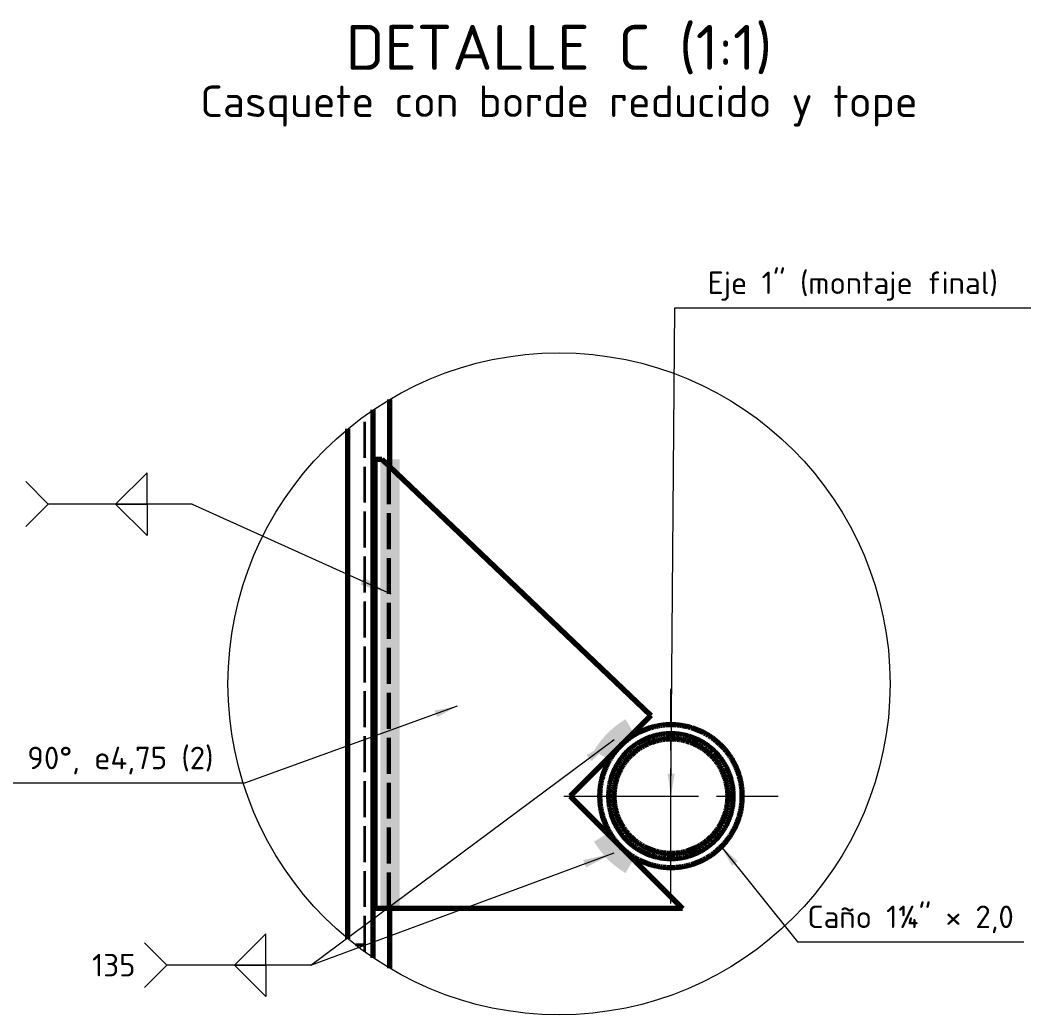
# Model space of a CAD drawing. Header units: millimetres. Extents: x 0 to 2382, y 0 to 420.
# Drawn here: x 869.9 to 982.3, y 90 to 200.7 of the extents above; entities that cross this region are included whole.
import ezdxf
from ezdxf.enums import TextEntityAlignment as Align

# ---------------------------------------------------------------- set-up
doc = ezdxf.new("R2010")
doc.units = ezdxf.units.MM
doc.linetypes.add('IRAM-E-TRAZOS', pattern=[5, 4, -1])
doc.linetypes.add('IRAM-F-TRAZO-PUNTO', pattern=[20, 15, -2, 1, -2])
for name, color, linetype, lineweight in [('01-VISIBLE', 7, 'CONTINUOUS', 70), ('02-OCULTA', 4, 'IRAM-E-TRAZOS', 35), ('03-EJE', 1, 'IRAM-F-TRAZO-PUNTO', 18), ('05-RAYADO', 8, 'CONTINUOUS', 18), ('06-TEXTO', 7, 'CONTINUOUS', 25), ('08-FINA', 5, 'CONTINUOUS', 18), ('12-SOLDADURA', 6, 'CONTINUOUS', 18)]:
    doc.layers.add(name, color=color, linetype=linetype, lineweight=lineweight)
doc.styles.add('ISO3098', font='isocpeur.ttf')

msp = doc.modelspace()

# ---------------------------------------------------------------- hatches: boundary and pattern name
at = {"layer": '05-RAYADO'}
h = msp.add_hatch(color=7, dxfattribs=at)
h.dxf.hatch_style = 1
h.paths.add_polyline_path([(912.103, 101.833), (912.103, 151.833), (909.953, 151.833), (909.953, 101.833)])
h = msp.add_hatch(color=7, dxfattribs=at)
h.dxf.hatch_style = 1
h.paths.add_polyline_path([(938.253, 121.168), (937.97, 120.993), (937.694, 120.805), (937.426, 120.607), (937.167, 120.397), (936.917, 120.177), (936.677, 119.946), (936.446, 119.705), (936.226, 119.455), (936.016, 119.196), (935.817, 118.929), (935.63, 118.653), (935.455, 118.369), (933.733, 119.386), (933.952, 119.741), (934.187, 120.086), (934.435, 120.422), (934.698, 120.746), (934.974, 121.059), (935.262, 121.36), (935.564, 121.649), (935.877, 121.925), (936.201, 122.187), (936.536, 122.436), (936.881, 122.671), (937.236, 122.89)])
h = msp.add_hatch(color=7, dxfattribs=at)
h.dxf.hatch_style = 1
h.paths.add_polyline_path([(935.455, 110.297), (935.63, 110.014), (935.817, 109.738), (936.016, 109.47), (936.226, 109.211), (936.446, 108.961), (936.677, 108.721), (936.917, 108.49), (937.167, 108.27), (937.426, 108.06), (937.694, 107.861), (937.97, 107.674), (938.253, 107.499), (937.236, 105.776), (936.881, 105.996), (936.536, 106.231), (936.201, 106.479), (935.877, 106.742), (935.564, 107.018), (935.262, 107.306), (934.974, 107.608), (934.698, 107.921), (934.435, 108.245), (934.187, 108.58), (933.952, 108.925), (933.733, 109.28)])
at = {"layer": '08-FINA'}
h = msp.add_hatch(color=7, dxfattribs=at)
h.dxf.hatch_style = 1
h.paths.add_polyline_path([(911.103, 136.833), (908.094, 138.675), (907.733, 137.877)])
h = msp.add_hatch(color=7, dxfattribs=at)
h.dxf.hatch_style = 1
h.paths.add_polyline_path([(918.487, 124.333), (916, 123.859), (916.272, 123.107)])
h = msp.add_hatch(color=7, dxfattribs=at)
h.dxf.hatch_style = 1
h.paths.add_polyline_path([(935.97, 120.653), (932.901, 118.914), (933.423, 118.212)])
h = msp.add_hatch(color=7, dxfattribs=at)
h.dxf.hatch_style = 1
h.paths.add_polyline_path([(942.289, 114.333), (942.709, 116.83), (941.909, 116.836)])
h = msp.add_hatch(color=7, dxfattribs=at)
h.dxf.hatch_style = 1
h.paths.add_polyline_path([(935.97, 108.014), (932.535, 107.21), (932.839, 106.389)])
h = msp.add_hatch(color=7, dxfattribs=at)
h.dxf.hatch_style = 1
h.paths.add_polyline_path([(947.846, 108.777), (949.091, 106.573), (949.717, 107.071)])

# ---------------------------------------------------------------- linework, layer by layer
at = {"layer": '01-VISIBLE'}
for points in [[(910.999, 150.979), (910.999, 158.485)], [(909.169, 96.345), (909.169, 157.322)], [(906.342, 98.465), (906.342, 155.201)], [(909.367, 151.833), (910.103, 151.833)], [(909.367, 101.833), (909.367, 151.833)], [(910.103, 151.833), (940.033, 123.303)], [(940.033, 123.303), (931.064, 114.333)], [(950.227, 114.333), (950.226, 114.433), (950.224, 114.534), (950.221, 114.634), (950.217, 114.734), (950.211, 114.834), (950.204, 114.934), (950.196, 115.033), (950.186, 115.133), (950.176, 115.233), (950.164, 115.332), (950.151, 115.431), (950.136, 115.531), (950.12, 115.629), (950.103, 115.728), (950.085, 115.827), (950.066, 115.925), (950.045, 116.023), (950.023, 116.121), (950, 116.218), (949.976, 116.315), (949.95, 116.412), (949.923, 116.508), (949.895, 116.605), (949.866, 116.7), (949.835, 116.796), (949.804, 116.891), (949.771, 116.985), (949.737, 117.079), (949.701, 117.173), (949.665, 117.266), (949.627, 117.359), (949.589, 117.452), (949.549, 117.543), (949.508, 117.635), (949.465, 117.726), (949.422, 117.816), (949.378, 117.906), (949.332, 117.995), (949.285, 118.083), (949.237, 118.171), (949.188, 118.259), (949.138, 118.345), (949.087, 118.431), (949.035, 118.517), (948.982, 118.602), (948.927, 118.686), (948.872, 118.769), (948.815, 118.852), (948.758, 118.934), (948.699, 119.015), (948.64, 119.096), (948.579, 119.175), (948.517, 119.254), (948.455, 119.332), (948.391, 119.41), (948.327, 119.486), (948.261, 119.562), (948.195, 119.637), (948.127, 119.711), (948.059, 119.784), (947.99, 119.857), (947.92, 119.928), (947.849, 119.999), (947.777, 120.069), (947.704, 120.137), (947.63, 120.205), (947.556, 120.272), (947.48, 120.338), (947.404, 120.403), (947.327, 120.467), (947.249, 120.53), (947.171, 120.592), (947.092, 120.653), (947.011, 120.713), (946.931, 120.773), (946.849, 120.831), (946.767, 120.888), (946.684, 120.944), (946.6, 120.998), (946.515, 121.052), (946.43, 121.105), (946.345, 121.157), (946.258, 121.207), (946.171, 121.257), (946.083, 121.305), (945.995, 121.353), (945.906, 121.399), (945.817, 121.444), (945.727, 121.488), (945.636, 121.531), (945.545, 121.572), (945.454, 121.613), (945.362, 121.652), (945.269, 121.69), (945.176, 121.727), (945.082, 121.763), (944.988, 121.798), (944.894, 121.831), (944.799, 121.864), (944.704, 121.895), (944.608, 121.924), (944.513, 121.953), (944.416, 121.981), (944.32, 122.007), (944.223, 122.032), (944.125, 122.056), (944.028, 122.078), (943.93, 122.099), (943.832, 122.12), (943.733, 122.138), (943.635, 122.156), (943.536, 122.172), (943.437, 122.187), (943.338, 122.201), (943.238, 122.214), (943.139, 122.225), (943.039, 122.235), (942.94, 122.244), (942.84, 122.252), (942.74, 122.258), (942.64, 122.263), (942.54, 122.267), (942.44, 122.269), (942.339, 122.271), (942.239, 122.271), (942.139, 122.269), (942.039, 122.267), (941.939, 122.263), (941.839, 122.258), (941.739, 122.252), (941.639, 122.244), (941.539, 122.235), (941.44, 122.225), (941.34, 122.214), (941.241, 122.201), (941.142, 122.187), (941.043, 122.172), (940.944, 122.156), (940.845, 122.138), (940.747, 122.12), (940.649, 122.099), (940.551, 122.078), (940.453, 122.056), (940.356, 122.032), (940.259, 122.007), (940.163, 121.981), (940.066, 121.953), (939.97, 121.924), (939.875, 121.895), (939.779, 121.864), (939.685, 121.831), (939.59, 121.798), (939.496, 121.763), (939.403, 121.727), (939.31, 121.69), (939.217, 121.652), (939.125, 121.613), (939.033, 121.572), (938.942, 121.531), (938.852, 121.488), (938.762, 121.444), (938.672, 121.399), (938.584, 121.353), (938.495, 121.305), (938.408, 121.257), (938.321, 121.207), (938.234, 121.157), (938.148, 121.105), (938.063, 121.052), (937.979, 120.998), (937.895, 120.944), (937.812, 120.888), (937.73, 120.831), (937.648, 120.773), (937.567, 120.713), (937.487, 120.653), (937.408, 120.592), (937.329, 120.53), (937.251, 120.467), (937.174, 120.403), (937.098, 120.338), (937.023, 120.272), (936.948, 120.205), (936.875, 120.137), (936.802, 120.069), (936.73, 119.999), (936.659, 119.928), (936.589, 119.857), (936.52, 119.784), (936.451, 119.711), (936.384, 119.637), (936.318, 119.562), (936.252, 119.486), (936.187, 119.41), (936.124, 119.332), (936.061, 119.254), (936, 119.175), (935.939, 119.096), (935.88, 119.015), (935.821, 118.934), (935.764, 118.852), (935.707, 118.769), (935.652, 118.686), (935.597, 118.602), (935.544, 118.517), (935.492, 118.431), (935.44, 118.345), (935.39, 118.259), (935.341, 118.171), (935.294, 118.083), (935.247, 117.995), (935.201, 117.906), (935.157, 117.816), (935.113, 117.726), (935.071, 117.635), (935.03, 117.543), (934.99, 117.452), (934.951, 117.359), (934.914, 117.266), (934.877, 117.173), (934.842, 117.079), (934.808, 116.985), (934.775, 116.891), (934.743, 116.796), (934.713, 116.7), (934.684, 116.605), (934.656, 116.508), (934.629, 116.412), (934.603, 116.315), (934.579, 116.218), (934.556, 116.121), (934.534, 116.023), (934.513, 115.925), (934.494, 115.827), (934.475, 115.728), (934.458, 115.629), (934.443, 115.531), (934.428, 115.431), (934.415, 115.332), (934.403, 115.233), (934.392, 115.133), (934.383, 115.033), (934.375, 114.934), (934.368, 114.834), (934.362, 114.734), (934.358, 114.634), (934.354, 114.534), (934.352, 114.433), (934.352, 114.333), (934.352, 114.233), (934.354, 114.133), (934.358, 114.033), (934.362, 113.933), (934.368, 113.833), (934.375, 113.733), (934.383, 113.633), (934.392, 113.534), (934.403, 113.434), (934.415, 113.335), (934.428, 113.235), (934.443, 113.136), (934.458, 113.037), (934.475, 112.939), (934.494, 112.84), (934.513, 112.742), (934.534, 112.644), (934.556, 112.546), (934.579, 112.449), (934.603, 112.352), (934.629, 112.255), (934.656, 112.158), (934.684, 112.062), (934.713, 111.966), (934.743, 111.871), (934.775, 111.776), (934.808, 111.681), (934.842, 111.587), (934.877, 111.493), (934.914, 111.4), (934.951, 111.307), (934.99, 111.215), (935.03, 111.123), (935.071, 111.032), (935.113, 110.941), (935.157, 110.851), (935.201, 110.761), (935.247, 110.672), (935.294, 110.583), (935.341, 110.495), (935.39, 110.408), (935.44, 110.321), (935.492, 110.235), (935.544, 110.15), (935.597, 110.065), (935.652, 109.981), (935.707, 109.898), (935.764, 109.815), (935.821, 109.733), (935.88, 109.652), (935.939, 109.571), (936, 109.491), (936.061, 109.412), (936.124, 109.334), (936.187, 109.257), (936.252, 109.18), (936.318, 109.104), (936.384, 109.03), (936.451, 108.955), (936.52, 108.882), (936.589, 108.81), (936.659, 108.738), (936.73, 108.668), (936.802, 108.598), (936.875, 108.529), (936.948, 108.462), (937.023, 108.395), (937.098, 108.329), (937.174, 108.264), (937.251, 108.2), (937.329, 108.136), (937.408, 108.074), (937.487, 108.013), (937.567, 107.953), (937.648, 107.894), (937.73, 107.836), (937.812, 107.779), (937.895, 107.723), (937.979, 107.668), (938.063, 107.614), (938.148, 107.562), (938.234, 107.51), (938.321, 107.459), (938.408, 107.41), (938.495, 107.361), (938.584, 107.314), (938.672, 107.268), (938.762, 107.223), (938.852, 107.179), (938.942, 107.136), (939.033, 107.094), (939.125, 107.054), (939.217, 107.014), (939.31, 106.976), (939.403, 106.939), (939.496, 106.903), (939.59, 106.869), (939.685, 106.835), (939.779, 106.803), (939.875, 106.772), (939.97, 106.742), (940.066, 106.714), (940.163, 106.686), (940.259, 106.66), (940.356, 106.635), (940.453, 106.611), (940.551, 106.589), (940.649, 106.567), (940.747, 106.547), (940.845, 106.528), (940.944, 106.511), (941.043, 106.494), (941.142, 106.479), (941.241, 106.465), (941.34, 106.453), (941.44, 106.441), (941.539, 106.431), (941.639, 106.423), (941.739, 106.415), (941.839, 106.409), (941.939, 106.404), (942.039, 106.4), (942.139, 106.397), (942.239, 106.396), (942.339, 106.396), (942.44, 106.397), (942.54, 106.4), (942.64, 106.404), (942.74, 106.409), (942.84, 106.415), (942.94, 106.423), (943.039, 106.431), (943.139, 106.441), (943.238, 106.453), (943.338, 106.465), (943.437, 106.479), (943.536, 106.494), (943.635, 106.511), (943.733, 106.528), (943.832, 106.547), (943.93, 106.567), (944.028, 106.589), (944.125, 106.611), (944.223, 106.635), (944.32, 106.66), (944.416, 106.686), (944.513, 106.714), (944.608, 106.742), (944.704, 106.772), (944.799, 106.803), (944.894, 106.835), (944.988, 106.869), (945.082, 106.903), (945.176, 106.939), (945.269, 106.976), (945.362, 107.014), (945.454, 107.054), (945.545, 107.094), (945.636, 107.136), (945.727, 107.179), (945.817, 107.223), (945.906, 107.268), (945.995, 107.314), (946.083, 107.361), (946.171, 107.41), (946.258, 107.459), (946.345, 107.51), (946.43, 107.562), (946.515, 107.614), (946.6, 107.668), (946.684, 107.723), (946.767, 107.779), (946.849, 107.836), (946.931, 107.894), (947.011, 107.953), (947.092, 108.013), (947.171, 108.074), (947.249, 108.136), (947.327, 108.2), (947.404, 108.264), (947.48, 108.329), (947.556, 108.395), (947.63, 108.462), (947.704, 108.529), (947.777, 108.598), (947.849, 108.668), (947.92, 108.738), (947.99, 108.81), (948.059, 108.882), (948.127, 108.955), (948.195, 109.03), (948.261, 109.104), (948.327, 109.18), (948.391, 109.257), (948.455, 109.334), (948.517, 109.412), (948.579, 109.491), (948.64, 109.571), (948.699, 109.652), (948.758, 109.733), (948.815, 109.815), (948.872, 109.898), (948.927, 109.981), (948.982, 110.065), (949.035, 110.15), (949.087, 110.235), (949.138, 110.321), (949.188, 110.408), (949.237, 110.495), (949.285, 110.583), (949.332, 110.672), (949.378, 110.761), (949.422, 110.851), (949.465, 110.941), (949.508, 111.032), (949.549, 111.123), (949.589, 111.215), (949.627, 111.307), (949.665, 111.4), (949.701, 111.493), (949.737, 111.587), (949.771, 111.681), (949.804, 111.776), (949.835, 111.871), (949.866, 111.966), (949.895, 112.062), (949.923, 112.158), (949.95, 112.255), (949.976, 112.352), (950, 112.449), (950.023, 112.546), (950.045, 112.644), (950.066, 112.742), (950.085, 112.84), (950.103, 112.939), (950.12, 113.037), (950.136, 113.136), (950.151, 113.235), (950.164, 113.335), (950.176, 113.434), (950.186, 113.534), (950.196, 113.633), (950.204, 113.733), (950.211, 113.833), (950.217, 113.933), (950.221, 114.033), (950.224, 114.133), (950.226, 114.233), (950.227, 114.333)], [(949.227, 114.333), (949.226, 114.434), (949.224, 114.534), (949.22, 114.634), (949.215, 114.734), (949.209, 114.834), (949.201, 114.934), (949.191, 115.034), (949.181, 115.133), (949.168, 115.233), (949.155, 115.332), (949.139, 115.431), (949.123, 115.53), (949.105, 115.628), (949.086, 115.727), (949.065, 115.825), (949.042, 115.922), (949.019, 116.02), (948.994, 116.117), (948.967, 116.213), (948.939, 116.31), (948.91, 116.406), (948.88, 116.501), (948.848, 116.596), (948.814, 116.69), (948.779, 116.784), (948.743, 116.878), (948.706, 116.971), (948.667, 117.063), (948.627, 117.155), (948.586, 117.246), (948.543, 117.337), (948.499, 117.427), (948.454, 117.516), (948.407, 117.605), (948.359, 117.693), (948.31, 117.78), (948.259, 117.867), (948.208, 117.953), (948.155, 118.038), (948.101, 118.122), (948.045, 118.206), (947.989, 118.289), (947.931, 118.37), (947.872, 118.452), (947.812, 118.532), (947.751, 118.611), (947.689, 118.69), (947.625, 118.767), (947.561, 118.844), (947.495, 118.919), (947.428, 118.994), (947.36, 119.068), (947.291, 119.14), (947.221, 119.212), (947.15, 119.283), (947.078, 119.353), (947.005, 119.421), (946.931, 119.489), (946.857, 119.555), (946.781, 119.621), (946.704, 119.685), (946.626, 119.748), (946.547, 119.81), (946.468, 119.871), (946.387, 119.931), (946.306, 119.99), (946.224, 120.047), (946.141, 120.103), (946.057, 120.158), (945.973, 120.212), (945.887, 120.265), (945.801, 120.316), (945.715, 120.366), (945.627, 120.415), (945.539, 120.463), (945.45, 120.509), (945.361, 120.554), (945.27, 120.598), (945.18, 120.64), (945.088, 120.681), (944.996, 120.721), (944.904, 120.759), (944.811, 120.796), (944.717, 120.832), (944.623, 120.867), (944.528, 120.9), (944.433, 120.931), (944.338, 120.962), (944.242, 120.99), (944.145, 121.018), (944.049, 121.044), (943.951, 121.069), (943.854, 121.092), (943.756, 121.114), (943.658, 121.134), (943.56, 121.154), (943.461, 121.171), (943.362, 121.187), (943.263, 121.202), (943.164, 121.215), (943.064, 121.227), (942.965, 121.238), (942.865, 121.247), (942.765, 121.255), (942.665, 121.261), (942.565, 121.265), (942.465, 121.269), (942.365, 121.27), (942.264, 121.271), (942.164, 121.27), (942.064, 121.267), (941.964, 121.263), (941.864, 121.258), (941.764, 121.251), (941.664, 121.243), (941.564, 121.233), (941.465, 121.222), (941.365, 121.209), (941.266, 121.195), (941.167, 121.179), (941.068, 121.163), (940.97, 121.144), (940.871, 121.124), (940.774, 121.103), (940.676, 121.081), (940.579, 121.057), (940.482, 121.031), (940.385, 121.004), (940.289, 120.976), (940.193, 120.947), (940.098, 120.916), (940.003, 120.883), (939.909, 120.85), (939.815, 120.815), (939.722, 120.778), (939.629, 120.74), (939.536, 120.701), (939.445, 120.661), (939.354, 120.619), (939.263, 120.576), (939.173, 120.532), (939.084, 120.486), (938.996, 120.439), (938.908, 120.391), (938.821, 120.341), (938.734, 120.291), (938.649, 120.239), (938.564, 120.185), (938.479, 120.131), (938.396, 120.075), (938.314, 120.019), (938.232, 119.961), (938.151, 119.901), (938.071, 119.841), (937.992, 119.78), (937.914, 119.717), (937.836, 119.653), (937.76, 119.588), (937.685, 119.522), (937.61, 119.455), (937.537, 119.387), (937.464, 119.318), (937.393, 119.248), (937.322, 119.176), (937.253, 119.104), (937.184, 119.031), (937.117, 118.957), (937.051, 118.882), (936.986, 118.805), (936.922, 118.728), (936.859, 118.65), (936.797, 118.572), (936.736, 118.492), (936.677, 118.411), (936.619, 118.33), (936.561, 118.247), (936.505, 118.164), (936.451, 118.08), (936.397, 117.995), (936.345, 117.91), (936.294, 117.824), (936.244, 117.737), (936.196, 117.649), (936.148, 117.561), (936.102, 117.472), (936.058, 117.382), (936.014, 117.292), (935.972, 117.201), (935.931, 117.109), (935.892, 117.017), (935.854, 116.924), (935.817, 116.831), (935.782, 116.737), (935.748, 116.643), (935.715, 116.548), (935.684, 116.453), (935.654, 116.358), (935.625, 116.262), (935.598, 116.165), (935.572, 116.068), (935.548, 115.971), (935.525, 115.874), (935.503, 115.776), (935.483, 115.678), (935.465, 115.579), (935.447, 115.48), (935.432, 115.381), (935.417, 115.282), (935.404, 115.183), (935.393, 115.083), (935.382, 114.984), (935.374, 114.884), (935.367, 114.784), (935.361, 114.684), (935.356, 114.584), (935.353, 114.484), (935.352, 114.383), (935.352, 114.283), (935.353, 114.183), (935.356, 114.083), (935.361, 113.983), (935.367, 113.883), (935.374, 113.783), (935.382, 113.683), (935.393, 113.583), (935.404, 113.484), (935.417, 113.384), (935.432, 113.285), (935.447, 113.186), (935.465, 113.088), (935.483, 112.989), (935.503, 112.891), (935.525, 112.793), (935.548, 112.696), (935.572, 112.598), (935.598, 112.502), (935.625, 112.405), (935.654, 112.309), (935.684, 112.213), (935.715, 112.118), (935.748, 112.023), (935.782, 111.929), (935.817, 111.835), (935.854, 111.742), (935.892, 111.65), (935.931, 111.557), (935.972, 111.466), (936.014, 111.375), (936.058, 111.285), (936.102, 111.195), (936.148, 111.106), (936.196, 111.018), (936.244, 110.93), (936.294, 110.843), (936.345, 110.757), (936.397, 110.671), (936.451, 110.586), (936.505, 110.503), (936.561, 110.419), (936.619, 110.337), (936.677, 110.256), (936.736, 110.175), (936.797, 110.095), (936.859, 110.016), (936.922, 109.938), (936.986, 109.861), (937.051, 109.785), (937.117, 109.71), (937.184, 109.636), (937.253, 109.562), (937.322, 109.49), (937.393, 109.419), (937.464, 109.349), (937.537, 109.28), (937.61, 109.211), (937.685, 109.144), (937.76, 109.078), (937.836, 109.014), (937.914, 108.95), (937.992, 108.887), (938.071, 108.826), (938.151, 108.765), (938.232, 108.706), (938.314, 108.648), (938.396, 108.591), (938.479, 108.536), (938.564, 108.481), (938.649, 108.428), (938.734, 108.376), (938.821, 108.325), (938.908, 108.276), (938.996, 108.228), (939.084, 108.181), (939.173, 108.135), (939.263, 108.091), (939.354, 108.048), (939.445, 108.006), (939.536, 107.965), (939.629, 107.926), (939.722, 107.889), (939.815, 107.852), (939.909, 107.817), (940.003, 107.783), (940.098, 107.751), (940.193, 107.72), (940.289, 107.69), (940.385, 107.662), (940.482, 107.635), (940.579, 107.61), (940.676, 107.586), (940.774, 107.563), (940.871, 107.542), (940.97, 107.522), (941.068, 107.504), (941.167, 107.487), (941.266, 107.472), (941.365, 107.458), (941.465, 107.445), (941.564, 107.434), (941.664, 107.424), (941.764, 107.416), (941.864, 107.409), (941.964, 107.403), (942.064, 107.399), (942.164, 107.397), (942.264, 107.396), (942.365, 107.396), (942.465, 107.398), (942.565, 107.401), (942.665, 107.406), (942.765, 107.412), (942.865, 107.42), (942.965, 107.429), (943.064, 107.439), (943.164, 107.451), (943.263, 107.465), (943.362, 107.479), (943.461, 107.496), (943.56, 107.513), (943.658, 107.532), (943.756, 107.553), (943.854, 107.575), (943.951, 107.598), (944.049, 107.623), (944.145, 107.649), (944.242, 107.676), (944.338, 107.705), (944.433, 107.735), (944.528, 107.767), (944.623, 107.8), (944.717, 107.834), (944.811, 107.87), (944.904, 107.907), (944.996, 107.946), (945.088, 107.985), (945.18, 108.027), (945.27, 108.069), (945.361, 108.113), (945.45, 108.158), (945.539, 108.204), (945.627, 108.252), (945.715, 108.3), (945.801, 108.35), (945.887, 108.402), (945.973, 108.454), (946.057, 108.508), (946.141, 108.563), (946.224, 108.62), (946.306, 108.677), (946.387, 108.736), (946.468, 108.795), (946.547, 108.856), (946.626, 108.918), (946.704, 108.982), (946.781, 109.046), (946.857, 109.111), (946.931, 109.178), (947.005, 109.245), (947.078, 109.314), (947.15, 109.384), (947.221, 109.454), (947.291, 109.526), (947.36, 109.599), (947.428, 109.673), (947.495, 109.747), (947.561, 109.823), (947.625, 109.9), (947.689, 109.977), (947.751, 110.056), (947.812, 110.135), (947.872, 110.215), (947.931, 110.296), (947.989, 110.378), (948.045, 110.461), (948.101, 110.544), (948.155, 110.629), (948.208, 110.714), (948.259, 110.8), (948.31, 110.886), (948.359, 110.974), (948.407, 111.062), (948.454, 111.15), (948.499, 111.24), (948.543, 111.33), (948.586, 111.42), (948.627, 111.512), (948.667, 111.603), (948.706, 111.696), (948.743, 111.789), (948.779, 111.882), (948.814, 111.976), (948.848, 112.071), (948.88, 112.166), (948.91, 112.261), (948.939, 112.357), (948.967, 112.453), (948.994, 112.55), (949.019, 112.647), (949.042, 112.744), (949.065, 112.842), (949.086, 112.94), (949.105, 113.038), (949.123, 113.137), (949.139, 113.236), (949.155, 113.335), (949.168, 113.434), (949.181, 113.533), (949.191, 113.633), (949.201, 113.733), (949.209, 113.833), (949.215, 113.933), (949.22, 114.033), (949.224, 114.133), (949.226, 114.233), (949.227, 114.333)], [(948.639, 114.333), (948.639, 114.434), (948.636, 114.534), (948.632, 114.634), (948.627, 114.734), (948.62, 114.834), (948.611, 114.934), (948.601, 115.034), (948.589, 115.133), (948.575, 115.233), (948.56, 115.332), (948.544, 115.431), (948.526, 115.529), (948.506, 115.627), (948.485, 115.725), (948.462, 115.823), (948.438, 115.92), (948.412, 116.017), (948.385, 116.114), (948.356, 116.21), (948.325, 116.305), (948.294, 116.4), (948.26, 116.495), (948.225, 116.589), (948.189, 116.682), (948.151, 116.775), (948.112, 116.867), (948.071, 116.959), (948.029, 117.05), (947.985, 117.14), (947.94, 117.23), (947.894, 117.318), (947.846, 117.407), (947.797, 117.494), (947.746, 117.58), (947.694, 117.666), (947.641, 117.751), (947.587, 117.835), (947.531, 117.918), (947.473, 118.001), (947.415, 118.082), (947.355, 118.162), (947.294, 118.242), (947.232, 118.32), (947.168, 118.398), (947.103, 118.474), (947.037, 118.55), (946.97, 118.624), (946.902, 118.698), (946.832, 118.77), (946.762, 118.841), (946.69, 118.911), (946.617, 118.98), (946.543, 119.048), (946.468, 119.114), (946.392, 119.18), (946.315, 119.244), (946.237, 119.307), (946.158, 119.369), (946.078, 119.429), (945.997, 119.488), (945.916, 119.546), (945.833, 119.603), (945.749, 119.658), (945.665, 119.712), (945.579, 119.765), (945.493, 119.816), (945.406, 119.866), (945.319, 119.914), (945.23, 119.961), (945.141, 120.007), (945.051, 120.051), (944.96, 120.094), (944.869, 120.136), (944.777, 120.176), (944.685, 120.214), (944.591, 120.251), (944.498, 120.287), (944.404, 120.321), (944.309, 120.354), (944.213, 120.385), (944.118, 120.414), (944.021, 120.443), (943.925, 120.469), (943.828, 120.494), (943.73, 120.518), (943.632, 120.54), (943.534, 120.56), (943.436, 120.579), (943.337, 120.596), (943.238, 120.612), (943.139, 120.626), (943.039, 120.639), (942.94, 120.65), (942.84, 120.659), (942.74, 120.667), (942.64, 120.674), (942.54, 120.678), (942.44, 120.682), (942.339, 120.683), (942.239, 120.683), (942.139, 120.682), (942.039, 120.678), (941.939, 120.674), (941.839, 120.667), (941.739, 120.659), (941.639, 120.65), (941.539, 120.639), (941.44, 120.626), (941.341, 120.612), (941.242, 120.596), (941.143, 120.579), (941.044, 120.56), (940.946, 120.54), (940.848, 120.518), (940.751, 120.494), (940.654, 120.469), (940.557, 120.443), (940.461, 120.414), (940.365, 120.385), (940.27, 120.354), (940.175, 120.321), (940.081, 120.287), (939.987, 120.251), (939.894, 120.214), (939.802, 120.176), (939.71, 120.136), (939.618, 120.094), (939.528, 120.051), (939.438, 120.007), (939.349, 119.961), (939.26, 119.914), (939.172, 119.866), (939.085, 119.816), (938.999, 119.765), (938.914, 119.712), (938.83, 119.658), (938.746, 119.603), (938.663, 119.546), (938.581, 119.488), (938.5, 119.429), (938.42, 119.369), (938.341, 119.307), (938.263, 119.244), (938.186, 119.18), (938.11, 119.114), (938.035, 119.048), (937.962, 118.98), (937.889, 118.911), (937.817, 118.841), (937.746, 118.77), (937.677, 118.698), (937.609, 118.624), (937.541, 118.55), (937.475, 118.474), (937.411, 118.398), (937.347, 118.32), (937.285, 118.242), (937.224, 118.162), (937.164, 118.082), (937.105, 118.001), (937.048, 117.918), (936.992, 117.835), (936.938, 117.751), (936.884, 117.666), (936.832, 117.58), (936.782, 117.494), (936.733, 117.407), (936.685, 117.318), (936.638, 117.23), (936.593, 117.14), (936.55, 117.05), (936.508, 116.959), (936.467, 116.867), (936.428, 116.775), (936.39, 116.682), (936.353, 116.589), (936.319, 116.495), (936.285, 116.4), (936.253, 116.305), (936.223, 116.21), (936.194, 116.114), (936.167, 116.017), (936.141, 115.92), (936.117, 115.823), (936.094, 115.725), (936.073, 115.627), (936.053, 115.529), (936.035, 115.431), (936.018, 115.332), (936.003, 115.233), (935.99, 115.133), (935.978, 115.034), (935.968, 114.934), (935.959, 114.834), (935.952, 114.734), (935.946, 114.634), (935.943, 114.534), (935.94, 114.434), (935.939, 114.333), (935.94, 114.233), (935.943, 114.133), (935.946, 114.033), (935.952, 113.933), (935.959, 113.833), (935.968, 113.733), (935.978, 113.633), (935.99, 113.533), (936.003, 113.434), (936.018, 113.335), (936.035, 113.236), (936.053, 113.138), (936.073, 113.039), (936.094, 112.941), (936.117, 112.844), (936.141, 112.746), (936.167, 112.65), (936.194, 112.553), (936.223, 112.457), (936.253, 112.362), (936.285, 112.267), (936.319, 112.172), (936.353, 112.078), (936.39, 111.985), (936.428, 111.892), (936.467, 111.799), (936.508, 111.708), (936.55, 111.617), (936.593, 111.527), (936.638, 111.437), (936.685, 111.348), (936.733, 111.26), (936.782, 111.173), (936.832, 111.086), (936.884, 111.001), (936.938, 110.916), (936.992, 110.832), (937.048, 110.748), (937.105, 110.666), (937.164, 110.585), (937.224, 110.504), (937.285, 110.425), (937.347, 110.346), (937.411, 110.269), (937.475, 110.192), (937.541, 110.117), (937.609, 110.042), (937.677, 109.969), (937.746, 109.897), (937.817, 109.826), (937.889, 109.755), (937.962, 109.687), (938.035, 109.619), (938.11, 109.552), (938.186, 109.487), (938.263, 109.423), (938.341, 109.36), (938.42, 109.298), (938.5, 109.238), (938.581, 109.178), (938.663, 109.121), (938.746, 109.064), (938.83, 109.009), (938.914, 108.955), (938.999, 108.902), (939.085, 108.851), (939.172, 108.801), (939.26, 108.752), (939.349, 108.705), (939.438, 108.66), (939.528, 108.615), (939.618, 108.572), (939.71, 108.531), (939.802, 108.491), (939.894, 108.452), (939.987, 108.415), (940.081, 108.38), (940.175, 108.346), (940.27, 108.313), (940.365, 108.282), (940.461, 108.252), (940.557, 108.224), (940.654, 108.198), (940.751, 108.172), (940.848, 108.149), (940.946, 108.127), (941.044, 108.107), (941.143, 108.088), (941.242, 108.07), (941.341, 108.055), (941.44, 108.04), (941.539, 108.028), (941.639, 108.017), (941.739, 108.007), (941.839, 107.999), (941.939, 107.993), (942.039, 107.988), (942.139, 107.985), (942.239, 107.984), (942.339, 107.984), (942.44, 107.985), (942.54, 107.988), (942.64, 107.993), (942.74, 107.999), (942.84, 108.007), (942.94, 108.017), (943.039, 108.028), (943.139, 108.04), (943.238, 108.055), (943.337, 108.07), (943.436, 108.088), (943.534, 108.107), (943.632, 108.127), (943.73, 108.149), (943.828, 108.172), (943.925, 108.198), (944.021, 108.224), (944.118, 108.252), (944.213, 108.282), (944.309, 108.313), (944.404, 108.346), (944.498, 108.38), (944.591, 108.415), (944.685, 108.452), (944.777, 108.491), (944.869, 108.531), (944.96, 108.572), (945.051, 108.615), (945.141, 108.66), (945.23, 108.705), (945.319, 108.752), (945.406, 108.801), (945.493, 108.851), (945.579, 108.902), (945.665, 108.955), (945.749, 109.009), (945.833, 109.064), (945.916, 109.121), (945.997, 109.178), (946.078, 109.238), (946.158, 109.298), (946.237, 109.36), (946.315, 109.423), (946.392, 109.487), (946.468, 109.552), (946.543, 109.619), (946.617, 109.687), (946.69, 109.755), (946.762, 109.826), (946.832, 109.897), (946.902, 109.969), (946.97, 110.042), (947.037, 110.117), (947.103, 110.192), (947.168, 110.269), (947.232, 110.346), (947.294, 110.425), (947.355, 110.504), (947.415, 110.585), (947.473, 110.666), (947.531, 110.748), (947.587, 110.832), (947.641, 110.916), (947.694, 111.001), (947.746, 111.086), (947.797, 111.173), (947.846, 111.26), (947.894, 111.348), (947.94, 111.437), (947.985, 111.527), (948.029, 111.617), (948.071, 111.708), (948.112, 111.799), (948.151, 111.892), (948.189, 111.985), (948.225, 112.078), (948.26, 112.172), (948.294, 112.267), (948.325, 112.362), (948.356, 112.457), (948.385, 112.553), (948.412, 112.65), (948.438, 112.746), (948.462, 112.844), (948.485, 112.941), (948.506, 113.039), (948.526, 113.138), (948.544, 113.236), (948.56, 113.335), (948.575, 113.434), (948.589, 113.533), (948.601, 113.633), (948.611, 113.733), (948.62, 113.833), (948.627, 113.933), (948.632, 114.033), (948.636, 114.133), (948.639, 114.233), (948.639, 114.333)], [(931.064, 114.333), (943.564, 101.833)], [(943.564, 101.833), (909.367, 101.833)], [(910.999, 95.181), (910.999, 101.833)]]:
    msp.add_lwpolyline(points, dxfattribs=at)
at = {"layer": '02-OCULTA'}
for points in [[(908.235, 97), (908.235, 156.666)], [(909.367, 151.833), (909.49, 151.833), (909.612, 151.833), (909.735, 151.833), (909.857, 151.833), (909.98, 151.833), (910.103, 151.833)], [(910.815, 151.154), (910.696, 151.267), (910.578, 151.381), (910.459, 151.494), (910.34, 151.607), (910.221, 151.72), (910.103, 151.833)], [(910.815, 101.833), (910.815, 151.154)], [(910.815, 151.154), (940.033, 123.303)], [(910.999, 101.833), (910.999, 150.979)], [(940.033, 123.303), (931.064, 114.333)], [(950.227, 114.333), (950.226, 114.433), (950.224, 114.534), (950.221, 114.634), (950.217, 114.734), (950.211, 114.834), (950.204, 114.934), (950.196, 115.033), (950.186, 115.133), (950.176, 115.233), (950.164, 115.332), (950.151, 115.431), (950.136, 115.531), (950.12, 115.629), (950.103, 115.728), (950.085, 115.827), (950.066, 115.925), (950.045, 116.023), (950.023, 116.121), (950, 116.218), (949.976, 116.315), (949.95, 116.412), (949.923, 116.508), (949.895, 116.605), (949.866, 116.7), (949.835, 116.796), (949.804, 116.891), (949.771, 116.985), (949.737, 117.079), (949.701, 117.173), (949.665, 117.266), (949.627, 117.359), (949.589, 117.452), (949.549, 117.543), (949.508, 117.635), (949.465, 117.726), (949.422, 117.816), (949.378, 117.906), (949.332, 117.995), (949.285, 118.083), (949.237, 118.171), (949.188, 118.259), (949.138, 118.345), (949.087, 118.431), (949.035, 118.517), (948.982, 118.602), (948.927, 118.686), (948.872, 118.769), (948.815, 118.852), (948.758, 118.934), (948.699, 119.015), (948.64, 119.096), (948.579, 119.175), (948.517, 119.254), (948.455, 119.332), (948.391, 119.41), (948.327, 119.486), (948.261, 119.562), (948.195, 119.637), (948.127, 119.711), (948.059, 119.784), (947.99, 119.857), (947.92, 119.928), (947.849, 119.999), (947.777, 120.069), (947.704, 120.137), (947.63, 120.205), (947.556, 120.272), (947.48, 120.338), (947.404, 120.403), (947.327, 120.467), (947.249, 120.53), (947.171, 120.592), (947.092, 120.653), (947.011, 120.713), (946.931, 120.773), (946.849, 120.831), (946.767, 120.888), (946.684, 120.944), (946.6, 120.998), (946.515, 121.052), (946.43, 121.105), (946.345, 121.157), (946.258, 121.207), (946.171, 121.257), (946.083, 121.305), (945.995, 121.353), (945.906, 121.399), (945.817, 121.444), (945.727, 121.488), (945.636, 121.531), (945.545, 121.572), (945.454, 121.613), (945.362, 121.652), (945.269, 121.69), (945.176, 121.727), (945.082, 121.763), (944.988, 121.798), (944.894, 121.831), (944.799, 121.864), (944.704, 121.895), (944.608, 121.924), (944.513, 121.953), (944.416, 121.981), (944.32, 122.007), (944.223, 122.032), (944.125, 122.056), (944.028, 122.078), (943.93, 122.099), (943.832, 122.12), (943.733, 122.138), (943.635, 122.156), (943.536, 122.172), (943.437, 122.187), (943.338, 122.201), (943.238, 122.214), (943.139, 122.225), (943.039, 122.235), (942.94, 122.244), (942.84, 122.252), (942.74, 122.258), (942.64, 122.263), (942.54, 122.267), (942.44, 122.269), (942.339, 122.271), (942.239, 122.271), (942.139, 122.269), (942.039, 122.267), (941.939, 122.263), (941.839, 122.258), (941.739, 122.252), (941.639, 122.244), (941.539, 122.235), (941.44, 122.225), (941.34, 122.214), (941.241, 122.201), (941.142, 122.187), (941.043, 122.172), (940.944, 122.156), (940.845, 122.138), (940.747, 122.12), (940.649, 122.099), (940.551, 122.078), (940.453, 122.056), (940.356, 122.032), (940.259, 122.007), (940.163, 121.981), (940.066, 121.953), (939.97, 121.924), (939.875, 121.895), (939.779, 121.864), (939.685, 121.831), (939.59, 121.798), (939.496, 121.763), (939.403, 121.727), (939.31, 121.69), (939.217, 121.652), (939.125, 121.613), (939.033, 121.572), (938.942, 121.531), (938.852, 121.488), (938.762, 121.444), (938.672, 121.399), (938.584, 121.353), (938.495, 121.305), (938.408, 121.257), (938.321, 121.207), (938.234, 121.157), (938.148, 121.105), (938.063, 121.052), (937.979, 120.998), (937.895, 120.944), (937.812, 120.888), (937.73, 120.831), (937.648, 120.773), (937.567, 120.713), (937.487, 120.653), (937.408, 120.592), (937.329, 120.53), (937.251, 120.467), (937.174, 120.403), (937.098, 120.338), (937.023, 120.272), (936.948, 120.205), (936.875, 120.137), (936.802, 120.069), (936.73, 119.999), (936.659, 119.928), (936.589, 119.857), (936.52, 119.784), (936.451, 119.711), (936.384, 119.637), (936.318, 119.562), (936.252, 119.486), (936.187, 119.41), (936.124, 119.332), (936.061, 119.254), (936, 119.175), (935.939, 119.096), (935.88, 119.015), (935.821, 118.934), (935.764, 118.852), (935.707, 118.769), (935.652, 118.686), (935.597, 118.602), (935.544, 118.517), (935.492, 118.431), (935.44, 118.345), (935.39, 118.259), (935.341, 118.171), (935.294, 118.083), (935.247, 117.995), (935.201, 117.906), (935.157, 117.816), (935.113, 117.726), (935.071, 117.635), (935.03, 117.543), (934.99, 117.452), (934.951, 117.359), (934.914, 117.266), (934.877, 117.173), (934.842, 117.079), (934.808, 116.985), (934.775, 116.891), (934.743, 116.796), (934.713, 116.7), (934.684, 116.605), (934.656, 116.508), (934.629, 116.412), (934.603, 116.315), (934.579, 116.218), (934.556, 116.121), (934.534, 116.023), (934.513, 115.925), (934.494, 115.827), (934.475, 115.728), (934.458, 115.629), (934.443, 115.531), (934.428, 115.431), (934.415, 115.332), (934.403, 115.233), (934.392, 115.133), (934.383, 115.033), (934.375, 114.934), (934.368, 114.834), (934.362, 114.734), (934.358, 114.634), (934.354, 114.534), (934.352, 114.433), (934.352, 114.333), (934.352, 114.233), (934.354, 114.133), (934.358, 114.033), (934.362, 113.933), (934.368, 113.833), (934.375, 113.733), (934.383, 113.633), (934.392, 113.534), (934.403, 113.434), (934.415, 113.335), (934.428, 113.235), (934.443, 113.136), (934.458, 113.037), (934.475, 112.939), (934.494, 112.84), (934.513, 112.742), (934.534, 112.644), (934.556, 112.546), (934.579, 112.449), (934.603, 112.352), (934.629, 112.255), (934.656, 112.158), (934.684, 112.062), (934.713, 111.966), (934.743, 111.871), (934.775, 111.776), (934.808, 111.681), (934.842, 111.587), (934.877, 111.493), (934.914, 111.4), (934.951, 111.307), (934.99, 111.215), (935.03, 111.123), (935.071, 111.032), (935.113, 110.941), (935.157, 110.851), (935.201, 110.761), (935.247, 110.672), (935.294, 110.583), (935.341, 110.495), (935.39, 110.408), (935.44, 110.321), (935.492, 110.235), (935.544, 110.15), (935.597, 110.065), (935.652, 109.981), (935.707, 109.898), (935.764, 109.815), (935.821, 109.733), (935.88, 109.652), (935.939, 109.571), (936, 109.491), (936.061, 109.412), (936.124, 109.334), (936.187, 109.257), (936.252, 109.18), (936.318, 109.104), (936.384, 109.03), (936.451, 108.955), (936.52, 108.882), (936.589, 108.81), (936.659, 108.738), (936.73, 108.668), (936.802, 108.598), (936.875, 108.529), (936.948, 108.462), (937.023, 108.395), (937.098, 108.329), (937.174, 108.264), (937.251, 108.2), (937.329, 108.136), (937.408, 108.074), (937.487, 108.013), (937.567, 107.953), (937.648, 107.894), (937.73, 107.836), (937.812, 107.779), (937.895, 107.723), (937.979, 107.668), (938.063, 107.614), (938.148, 107.562), (938.234, 107.51), (938.321, 107.459), (938.408, 107.41), (938.495, 107.361), (938.584, 107.314), (938.672, 107.268), (938.762, 107.223), (938.852, 107.179), (938.942, 107.136), (939.033, 107.094), (939.125, 107.054), (939.217, 107.014), (939.31, 106.976), (939.403, 106.939), (939.496, 106.903), (939.59, 106.869), (939.685, 106.835), (939.779, 106.803), (939.875, 106.772), (939.97, 106.742), (940.066, 106.714), (940.163, 106.686), (940.259, 106.66), (940.356, 106.635), (940.453, 106.611), (940.551, 106.589), (940.649, 106.567), (940.747, 106.547), (940.845, 106.528), (940.944, 106.511), (941.043, 106.494), (941.142, 106.479), (941.241, 106.465), (941.34, 106.453), (941.44, 106.441), (941.539, 106.431), (941.639, 106.423), (941.739, 106.415), (941.839, 106.409), (941.939, 106.404), (942.039, 106.4), (942.139, 106.397), (942.239, 106.396), (942.339, 106.396), (942.44, 106.397), (942.54, 106.4), (942.64, 106.404), (942.74, 106.409), (942.84, 106.415), (942.94, 106.423), (943.039, 106.431), (943.139, 106.441), (943.238, 106.453), (943.338, 106.465), (943.437, 106.479), (943.536, 106.494), (943.635, 106.511), (943.733, 106.528), (943.832, 106.547), (943.93, 106.567), (944.028, 106.589), (944.125, 106.611), (944.223, 106.635), (944.32, 106.66), (944.416, 106.686), (944.513, 106.714), (944.608, 106.742), (944.704, 106.772), (944.799, 106.803), (944.894, 106.835), (944.988, 106.869), (945.082, 106.903), (945.176, 106.939), (945.269, 106.976), (945.362, 107.014), (945.454, 107.054), (945.545, 107.094), (945.636, 107.136), (945.727, 107.179), (945.817, 107.223), (945.906, 107.268), (945.995, 107.314), (946.083, 107.361), (946.171, 107.41), (946.258, 107.459), (946.345, 107.51), (946.43, 107.562), (946.515, 107.614), (946.6, 107.668), (946.684, 107.723), (946.767, 107.779), (946.849, 107.836), (946.931, 107.894), (947.011, 107.953), (947.092, 108.013), (947.171, 108.074), (947.249, 108.136), (947.327, 108.2), (947.404, 108.264), (947.48, 108.329), (947.556, 108.395), (947.63, 108.462), (947.704, 108.529), (947.777, 108.598), (947.849, 108.668), (947.92, 108.738), (947.99, 108.81), (948.059, 108.882), (948.127, 108.955), (948.195, 109.03), (948.261, 109.104), (948.327, 109.18), (948.391, 109.257), (948.455, 109.334), (948.517, 109.412), (948.579, 109.491), (948.64, 109.571), (948.699, 109.652), (948.758, 109.733), (948.815, 109.815), (948.872, 109.898), (948.927, 109.981), (948.982, 110.065), (949.035, 110.15), (949.087, 110.235), (949.138, 110.321), (949.188, 110.408), (949.237, 110.495), (949.285, 110.583), (949.332, 110.672), (949.378, 110.761), (949.422, 110.851), (949.465, 110.941), (949.508, 111.032), (949.549, 111.123), (949.589, 111.215), (949.627, 111.307), (949.665, 111.4), (949.701, 111.493), (949.737, 111.587), (949.771, 111.681), (949.804, 111.776), (949.835, 111.871), (949.866, 111.966), (949.895, 112.062), (949.923, 112.158), (949.95, 112.255), (949.976, 112.352), (950, 112.449), (950.023, 112.546), (950.045, 112.644), (950.066, 112.742), (950.085, 112.84), (950.103, 112.939), (950.12, 113.037), (950.136, 113.136), (950.151, 113.235), (950.164, 113.335), (950.176, 113.434), (950.186, 113.534), (950.196, 113.633), (950.204, 113.733), (950.211, 113.833), (950.217, 113.933), (950.221, 114.033), (950.224, 114.133), (950.226, 114.233), (950.227, 114.333)], [(949.227, 114.333), (949.226, 114.434), (949.224, 114.534), (949.22, 114.634), (949.215, 114.734), (949.209, 114.834), (949.201, 114.934), (949.191, 115.034), (949.181, 115.133), (949.168, 115.233), (949.155, 115.332), (949.139, 115.431), (949.123, 115.53), (949.105, 115.628), (949.086, 115.727), (949.065, 115.825), (949.042, 115.922), (949.019, 116.02), (948.994, 116.117), (948.967, 116.213), (948.939, 116.31), (948.91, 116.406), (948.88, 116.501), (948.848, 116.596), (948.814, 116.69), (948.779, 116.784), (948.743, 116.878), (948.706, 116.971), (948.667, 117.063), (948.627, 117.155), (948.586, 117.246), (948.543, 117.337), (948.499, 117.427), (948.454, 117.516), (948.407, 117.605), (948.359, 117.693), (948.31, 117.78), (948.259, 117.867), (948.208, 117.953), (948.155, 118.038), (948.101, 118.122), (948.045, 118.206), (947.989, 118.289), (947.931, 118.37), (947.872, 118.452), (947.812, 118.532), (947.751, 118.611), (947.689, 118.69), (947.625, 118.767), (947.561, 118.844), (947.495, 118.919), (947.428, 118.994), (947.36, 119.068), (947.291, 119.14), (947.221, 119.212), (947.15, 119.283), (947.078, 119.353), (947.005, 119.421), (946.931, 119.489), (946.857, 119.555), (946.781, 119.621), (946.704, 119.685), (946.626, 119.748), (946.547, 119.81), (946.468, 119.871), (946.387, 119.931), (946.306, 119.99), (946.224, 120.047), (946.141, 120.103), (946.057, 120.158), (945.973, 120.212), (945.887, 120.265), (945.801, 120.316), (945.715, 120.366), (945.627, 120.415), (945.539, 120.463), (945.45, 120.509), (945.361, 120.554), (945.27, 120.598), (945.18, 120.64), (945.088, 120.681), (944.996, 120.721), (944.904, 120.759), (944.811, 120.796), (944.717, 120.832), (944.623, 120.867), (944.528, 120.9), (944.433, 120.931), (944.338, 120.962), (944.242, 120.99), (944.145, 121.018), (944.049, 121.044), (943.951, 121.069), (943.854, 121.092), (943.756, 121.114), (943.658, 121.134), (943.56, 121.154), (943.461, 121.171), (943.362, 121.187), (943.263, 121.202), (943.164, 121.215), (943.064, 121.227), (942.965, 121.238), (942.865, 121.247), (942.765, 121.255), (942.665, 121.261), (942.565, 121.265), (942.465, 121.269), (942.365, 121.27), (942.264, 121.271), (942.164, 121.27), (942.064, 121.267), (941.964, 121.263), (941.864, 121.258), (941.764, 121.251), (941.664, 121.243), (941.564, 121.233), (941.465, 121.222), (941.365, 121.209), (941.266, 121.195), (941.167, 121.179), (941.068, 121.163), (940.97, 121.144), (940.871, 121.124), (940.774, 121.103), (940.676, 121.081), (940.579, 121.057), (940.482, 121.031), (940.385, 121.004), (940.289, 120.976), (940.193, 120.947), (940.098, 120.916), (940.003, 120.883), (939.909, 120.85), (939.815, 120.815), (939.722, 120.778), (939.629, 120.74), (939.536, 120.701), (939.445, 120.661), (939.354, 120.619), (939.263, 120.576), (939.173, 120.532), (939.084, 120.486), (938.996, 120.439), (938.908, 120.391), (938.821, 120.341), (938.734, 120.291), (938.649, 120.239), (938.564, 120.185), (938.479, 120.131), (938.396, 120.075), (938.314, 120.019), (938.232, 119.961), (938.151, 119.901), (938.071, 119.841), (937.992, 119.78), (937.914, 119.717), (937.836, 119.653), (937.76, 119.588), (937.685, 119.522), (937.61, 119.455), (937.537, 119.387), (937.464, 119.318), (937.393, 119.248), (937.322, 119.176), (937.253, 119.104), (937.184, 119.031), (937.117, 118.957), (937.051, 118.882), (936.986, 118.805), (936.922, 118.728), (936.859, 118.65), (936.797, 118.572), (936.736, 118.492), (936.677, 118.411), (936.619, 118.33), (936.561, 118.247), (936.505, 118.164), (936.451, 118.08), (936.397, 117.995), (936.345, 117.91), (936.294, 117.824), (936.244, 117.737), (936.196, 117.649), (936.148, 117.561), (936.102, 117.472), (936.058, 117.382), (936.014, 117.292), (935.972, 117.201), (935.931, 117.109), (935.892, 117.017), (935.854, 116.924), (935.817, 116.831), (935.782, 116.737), (935.748, 116.643), (935.715, 116.548), (935.684, 116.453), (935.654, 116.358), (935.625, 116.262), (935.598, 116.165), (935.572, 116.068), (935.548, 115.971), (935.525, 115.874), (935.503, 115.776), (935.483, 115.678), (935.465, 115.579), (935.447, 115.48), (935.432, 115.381), (935.417, 115.282), (935.404, 115.183), (935.393, 115.083), (935.382, 114.984), (935.374, 114.884), (935.367, 114.784), (935.361, 114.684), (935.356, 114.584), (935.353, 114.484), (935.352, 114.383), (935.352, 114.283), (935.353, 114.183), (935.356, 114.083), (935.361, 113.983), (935.367, 113.883), (935.374, 113.783), (935.382, 113.683), (935.393, 113.583), (935.404, 113.484), (935.417, 113.384), (935.432, 113.285), (935.447, 113.186), (935.465, 113.088), (935.483, 112.989), (935.503, 112.891), (935.525, 112.793), (935.548, 112.696), (935.572, 112.598), (935.598, 112.502), (935.625, 112.405), (935.654, 112.309), (935.684, 112.213), (935.715, 112.118), (935.748, 112.023), (935.782, 111.929), (935.817, 111.835), (935.854, 111.742), (935.892, 111.65), (935.931, 111.557), (935.972, 111.466), (936.014, 111.375), (936.058, 111.285), (936.102, 111.195), (936.148, 111.106), (936.196, 111.018), (936.244, 110.93), (936.294, 110.843), (936.345, 110.757), (936.397, 110.671), (936.451, 110.586), (936.505, 110.503), (936.561, 110.419), (936.619, 110.337), (936.677, 110.256), (936.736, 110.175), (936.797, 110.095), (936.859, 110.016), (936.922, 109.938), (936.986, 109.861), (937.051, 109.785), (937.117, 109.71), (937.184, 109.636), (937.253, 109.562), (937.322, 109.49), (937.393, 109.419), (937.464, 109.349), (937.537, 109.28), (937.61, 109.211), (937.685, 109.144), (937.76, 109.078), (937.836, 109.014), (937.914, 108.95), (937.992, 108.887), (938.071, 108.826), (938.151, 108.765), (938.232, 108.706), (938.314, 108.648), (938.396, 108.591), (938.479, 108.536), (938.564, 108.481), (938.649, 108.428), (938.734, 108.376), (938.821, 108.325), (938.908, 108.276), (938.996, 108.228), (939.084, 108.181), (939.173, 108.135), (939.263, 108.091), (939.354, 108.048), (939.445, 108.006), (939.536, 107.965), (939.629, 107.926), (939.722, 107.889), (939.815, 107.852), (939.909, 107.817), (940.003, 107.783), (940.098, 107.751), (940.193, 107.72), (940.289, 107.69), (940.385, 107.662), (940.482, 107.635), (940.579, 107.61), (940.676, 107.586), (940.774, 107.563), (940.871, 107.542), (940.97, 107.522), (941.068, 107.504), (941.167, 107.487), (941.266, 107.472), (941.365, 107.458), (941.465, 107.445), (941.564, 107.434), (941.664, 107.424), (941.764, 107.416), (941.864, 107.409), (941.964, 107.403), (942.064, 107.399), (942.164, 107.397), (942.264, 107.396), (942.365, 107.396), (942.465, 107.398), (942.565, 107.401), (942.665, 107.406), (942.765, 107.412), (942.865, 107.42), (942.965, 107.429), (943.064, 107.439), (943.164, 107.451), (943.263, 107.465), (943.362, 107.479), (943.461, 107.496), (943.56, 107.513), (943.658, 107.532), (943.756, 107.553), (943.854, 107.575), (943.951, 107.598), (944.049, 107.623), (944.145, 107.649), (944.242, 107.676), (944.338, 107.705), (944.433, 107.735), (944.528, 107.767), (944.623, 107.8), (944.717, 107.834), (944.811, 107.87), (944.904, 107.907), (944.996, 107.946), (945.088, 107.985), (945.18, 108.027), (945.27, 108.069), (945.361, 108.113), (945.45, 108.158), (945.539, 108.204), (945.627, 108.252), (945.715, 108.3), (945.801, 108.35), (945.887, 108.402), (945.973, 108.454), (946.057, 108.508), (946.141, 108.563), (946.224, 108.62), (946.306, 108.677), (946.387, 108.736), (946.468, 108.795), (946.547, 108.856), (946.626, 108.918), (946.704, 108.982), (946.781, 109.046), (946.857, 109.111), (946.931, 109.178), (947.005, 109.245), (947.078, 109.314), (947.15, 109.384), (947.221, 109.454), (947.291, 109.526), (947.36, 109.599), (947.428, 109.673), (947.495, 109.747), (947.561, 109.823), (947.625, 109.9), (947.689, 109.977), (947.751, 110.056), (947.812, 110.135), (947.872, 110.215), (947.931, 110.296), (947.989, 110.378), (948.045, 110.461), (948.101, 110.544), (948.155, 110.629), (948.208, 110.714), (948.259, 110.8), (948.31, 110.886), (948.359, 110.974), (948.407, 111.062), (948.454, 111.15), (948.499, 111.24), (948.543, 111.33), (948.586, 111.42), (948.627, 111.512), (948.667, 111.603), (948.706, 111.696), (948.743, 111.789), (948.779, 111.882), (948.814, 111.976), (948.848, 112.071), (948.88, 112.166), (948.91, 112.261), (948.939, 112.357), (948.967, 112.453), (948.994, 112.55), (949.019, 112.647), (949.042, 112.744), (949.065, 112.842), (949.086, 112.94), (949.105, 113.038), (949.123, 113.137), (949.139, 113.236), (949.155, 113.335), (949.168, 113.434), (949.181, 113.533), (949.191, 113.633), (949.201, 113.733), (949.209, 113.833), (949.215, 113.933), (949.22, 114.033), (949.224, 114.133), (949.226, 114.233), (949.227, 114.333)], [(948.639, 114.333), (948.639, 114.434), (948.636, 114.534), (948.632, 114.634), (948.627, 114.734), (948.62, 114.834), (948.611, 114.934), (948.601, 115.034), (948.589, 115.133), (948.575, 115.233), (948.56, 115.332), (948.544, 115.431), (948.526, 115.529), (948.506, 115.627), (948.485, 115.725), (948.462, 115.823), (948.438, 115.92), (948.412, 116.017), (948.385, 116.114), (948.356, 116.21), (948.325, 116.305), (948.294, 116.4), (948.26, 116.495), (948.225, 116.589), (948.189, 116.682), (948.151, 116.775), (948.112, 116.867), (948.071, 116.959), (948.029, 117.05), (947.985, 117.14), (947.94, 117.23), (947.894, 117.318), (947.846, 117.407), (947.797, 117.494), (947.746, 117.58), (947.694, 117.666), (947.641, 117.751), (947.587, 117.835), (947.531, 117.918), (947.473, 118.001), (947.415, 118.082), (947.355, 118.162), (947.294, 118.242), (947.232, 118.32), (947.168, 118.398), (947.103, 118.474), (947.037, 118.55), (946.97, 118.624), (946.902, 118.698), (946.832, 118.77), (946.762, 118.841), (946.69, 118.911), (946.617, 118.98), (946.543, 119.048), (946.468, 119.114), (946.392, 119.18), (946.315, 119.244), (946.237, 119.307), (946.158, 119.369), (946.078, 119.429), (945.997, 119.488), (945.916, 119.546), (945.833, 119.603), (945.749, 119.658), (945.665, 119.712), (945.579, 119.765), (945.493, 119.816), (945.406, 119.866), (945.319, 119.914), (945.23, 119.961), (945.141, 120.007), (945.051, 120.051), (944.96, 120.094), (944.869, 120.136), (944.777, 120.176), (944.685, 120.214), (944.591, 120.251), (944.498, 120.287), (944.404, 120.321), (944.309, 120.354), (944.213, 120.385), (944.118, 120.414), (944.021, 120.443), (943.925, 120.469), (943.828, 120.494), (943.73, 120.518), (943.632, 120.54), (943.534, 120.56), (943.436, 120.579), (943.337, 120.596), (943.238, 120.612), (943.139, 120.626), (943.039, 120.639), (942.94, 120.65), (942.84, 120.659), (942.74, 120.667), (942.64, 120.674), (942.54, 120.678), (942.44, 120.682), (942.339, 120.683), (942.239, 120.683), (942.139, 120.682), (942.039, 120.678), (941.939, 120.674), (941.839, 120.667), (941.739, 120.659), (941.639, 120.65), (941.539, 120.639), (941.44, 120.626), (941.341, 120.612), (941.242, 120.596), (941.143, 120.579), (941.044, 120.56), (940.946, 120.54), (940.848, 120.518), (940.751, 120.494), (940.654, 120.469), (940.557, 120.443), (940.461, 120.414), (940.365, 120.385), (940.27, 120.354), (940.175, 120.321), (940.081, 120.287), (939.987, 120.251), (939.894, 120.214), (939.802, 120.176), (939.71, 120.136), (939.618, 120.094), (939.528, 120.051), (939.438, 120.007), (939.349, 119.961), (939.26, 119.914), (939.172, 119.866), (939.085, 119.816), (938.999, 119.765), (938.914, 119.712), (938.83, 119.658), (938.746, 119.603), (938.663, 119.546), (938.581, 119.488), (938.5, 119.429), (938.42, 119.369), (938.341, 119.307), (938.263, 119.244), (938.186, 119.18), (938.11, 119.114), (938.035, 119.048), (937.962, 118.98), (937.889, 118.911), (937.817, 118.841), (937.746, 118.77), (937.677, 118.698), (937.609, 118.624), (937.541, 118.55), (937.475, 118.474), (937.411, 118.398), (937.347, 118.32), (937.285, 118.242), (937.224, 118.162), (937.164, 118.082), (937.105, 118.001), (937.048, 117.918), (936.992, 117.835), (936.938, 117.751), (936.884, 117.666), (936.832, 117.58), (936.782, 117.494), (936.733, 117.407), (936.685, 117.318), (936.638, 117.23), (936.593, 117.14), (936.55, 117.05), (936.508, 116.959), (936.467, 116.867), (936.428, 116.775), (936.39, 116.682), (936.353, 116.589), (936.319, 116.495), (936.285, 116.4), (936.253, 116.305), (936.223, 116.21), (936.194, 116.114), (936.167, 116.017), (936.141, 115.92), (936.117, 115.823), (936.094, 115.725), (936.073, 115.627), (936.053, 115.529), (936.035, 115.431), (936.018, 115.332), (936.003, 115.233), (935.99, 115.133), (935.978, 115.034), (935.968, 114.934), (935.959, 114.834), (935.952, 114.734), (935.946, 114.634), (935.943, 114.534), (935.94, 114.434), (935.939, 114.333), (935.94, 114.233), (935.943, 114.133), (935.946, 114.033), (935.952, 113.933), (935.959, 113.833), (935.968, 113.733), (935.978, 113.633), (935.99, 113.533), (936.003, 113.434), (936.018, 113.335), (936.035, 113.236), (936.053, 113.138), (936.073, 113.039), (936.094, 112.941), (936.117, 112.844), (936.141, 112.746), (936.167, 112.65), (936.194, 112.553), (936.223, 112.457), (936.253, 112.362), (936.285, 112.267), (936.319, 112.172), (936.353, 112.078), (936.39, 111.985), (936.428, 111.892), (936.467, 111.799), (936.508, 111.708), (936.55, 111.617), (936.593, 111.527), (936.638, 111.437), (936.685, 111.348), (936.733, 111.26), (936.782, 111.173), (936.832, 111.086), (936.884, 111.001), (936.938, 110.916), (936.992, 110.832), (937.048, 110.748), (937.105, 110.666), (937.164, 110.585), (937.224, 110.504), (937.285, 110.425), (937.347, 110.346), (937.411, 110.269), (937.475, 110.192), (937.541, 110.117), (937.609, 110.042), (937.677, 109.969), (937.746, 109.897), (937.817, 109.826), (937.889, 109.755), (937.962, 109.687), (938.035, 109.619), (938.11, 109.552), (938.186, 109.487), (938.263, 109.423), (938.341, 109.36), (938.42, 109.298), (938.5, 109.238), (938.581, 109.178), (938.663, 109.121), (938.746, 109.064), (938.83, 109.009), (938.914, 108.955), (938.999, 108.902), (939.085, 108.851), (939.172, 108.801), (939.26, 108.752), (939.349, 108.705), (939.438, 108.66), (939.528, 108.615), (939.618, 108.572), (939.71, 108.531), (939.802, 108.491), (939.894, 108.452), (939.987, 108.415), (940.081, 108.38), (940.175, 108.346), (940.27, 108.313), (940.365, 108.282), (940.461, 108.252), (940.557, 108.224), (940.654, 108.198), (940.751, 108.172), (940.848, 108.149), (940.946, 108.127), (941.044, 108.107), (941.143, 108.088), (941.242, 108.07), (941.341, 108.055), (941.44, 108.04), (941.539, 108.028), (941.639, 108.017), (941.739, 108.007), (941.839, 107.999), (941.939, 107.993), (942.039, 107.988), (942.139, 107.985), (942.239, 107.984), (942.339, 107.984), (942.44, 107.985), (942.54, 107.988), (942.64, 107.993), (942.74, 107.999), (942.84, 108.007), (942.94, 108.017), (943.039, 108.028), (943.139, 108.04), (943.238, 108.055), (943.337, 108.07), (943.436, 108.088), (943.534, 108.107), (943.632, 108.127), (943.73, 108.149), (943.828, 108.172), (943.925, 108.198), (944.021, 108.224), (944.118, 108.252), (944.213, 108.282), (944.309, 108.313), (944.404, 108.346), (944.498, 108.38), (944.591, 108.415), (944.685, 108.452), (944.777, 108.491), (944.869, 108.531), (944.96, 108.572), (945.051, 108.615), (945.141, 108.66), (945.23, 108.705), (945.319, 108.752), (945.406, 108.801), (945.493, 108.851), (945.579, 108.902), (945.665, 108.955), (945.749, 109.009), (945.833, 109.064), (945.916, 109.121), (945.997, 109.178), (946.078, 109.238), (946.158, 109.298), (946.237, 109.36), (946.315, 109.423), (946.392, 109.487), (946.468, 109.552), (946.543, 109.619), (946.617, 109.687), (946.69, 109.755), (946.762, 109.826), (946.832, 109.897), (946.902, 109.969), (946.97, 110.042), (947.037, 110.117), (947.103, 110.192), (947.168, 110.269), (947.232, 110.346), (947.294, 110.425), (947.355, 110.504), (947.415, 110.585), (947.473, 110.666), (947.531, 110.748), (947.587, 110.832), (947.641, 110.916), (947.694, 111.001), (947.746, 111.086), (947.797, 111.173), (947.846, 111.26), (947.894, 111.348), (947.94, 111.437), (947.985, 111.527), (948.029, 111.617), (948.071, 111.708), (948.112, 111.799), (948.151, 111.892), (948.189, 111.985), (948.225, 112.078), (948.26, 112.172), (948.294, 112.267), (948.325, 112.362), (948.356, 112.457), (948.385, 112.553), (948.412, 112.65), (948.438, 112.746), (948.462, 112.844), (948.485, 112.941), (948.506, 113.039), (948.526, 113.138), (948.544, 113.236), (948.56, 113.335), (948.575, 113.434), (948.589, 113.533), (948.601, 113.633), (948.611, 113.733), (948.62, 113.833), (948.627, 113.933), (948.632, 114.033), (948.636, 114.133), (948.639, 114.233), (948.639, 114.333)], [(931.064, 114.333), (943.564, 101.833)], [(909.367, 101.833), (909.528, 101.833), (909.689, 101.833), (909.85, 101.833), (910.011, 101.833), (910.171, 101.833), (910.332, 101.833), (910.493, 101.833), (910.654, 101.833), (910.815, 101.833)], [(943.564, 101.833), (910.815, 101.833)], [(908.235, 97.771), (907.205, 97.771)], [(907.205, 97.771), (907.289, 97.771), (907.446, 97.771), (907.604, 97.771), (907.762, 97.771), (907.919, 97.771), (908.077, 97.771), (908.235, 97.771)], [(908.235, 97), (908.235, 97.771)]]:
    msp.add_lwpolyline(points, dxfattribs=at)
at = {"layer": '03-EJE'}
for points in [[(942.289, 102.396), (942.289, 126.271)], [(930.352, 114.333), (954.227, 114.333)]]:
    msp.add_lwpolyline(points, dxfattribs=at)
at = {"layer": '08-FINA'}
for p, q in [((942.289, 114.333), (942.725, 168.667)), ((942.725, 168.667), (982.325, 168.667)), ((918.487, 124.333), (894.842, 115.783)), ((894.842, 115.783), (840.842, 115.783)), ((947.846, 108.777), (956.353, 98.103)), ((956.353, 98.103), (981.553, 98.103))]:
    msp.add_line(p, q, dxfattribs=at)
msp.add_circle((929.833, 126.833), 36.833, dxfattribs=at)
at = {"layer": '12-SOLDADURA'}
for p, q in [((873, 146.833), (870.5, 149.333)), ((873, 146.833), (870.5, 144.333)), ((889, 146.833), (873, 146.833)), ((889, 146.833), (911.103, 136.833)), ((902.208, 95.525), (935.97, 120.653)), ((902.208, 95.525), (935.97, 108.014)), ((886.208, 95.525), (883.708, 98.025)), ((886.208, 95.525), (883.708, 93.025)), ((902.208, 95.525), (886.208, 95.525))]:
    msp.add_line(p, q, dxfattribs=at)
for points in [[(884, 146.833), (884, 150.333), (880.5, 146.833)], [(884, 146.833), (884, 143.333), (880.5, 146.833)], [(897.208, 95.525), (897.208, 99.025), (893.708, 95.525)], [(897.208, 95.525), (897.208, 92.025), (893.708, 95.525)]]:
    msp.add_lwpolyline(points, close=True, dxfattribs=at)

# ---------------------------------------------------------------- texts
at = {"layer": '06-TEXTO', "style": 'ISO3098'}
for s, height, p in [('DETALLE C (1:1)', 5, (929.833, 197.667)), ('Casquete con borde reducido y tope', 3.5, (929.833, 191.667))]:
    msp.add_text(s, height=height, dxfattribs=at).set_placement(p, align=Align.MIDDLE_CENTER)
for s, p in [('Eje 1" (montaje final)', (962.525, 169.467)), ('Triángulo con V 90°, e4,75 (2)', (867.842, 116.583)), ('Caño 1¼" × 2,0', (968.953, 98.903))]:
    msp.add_text(s, height=2.5, dxfattribs=at).set_placement(p, align=Align.BOTTOM_CENTER)
at = {"layer": '12-SOLDADURA', "style": 'ISO3098'}
msp.add_text('135', height=2.5, dxfattribs=at).set_placement((882.708, 95.525), align=Align.MIDDLE_RIGHT)

doc.saveas('drawing.dxf')
